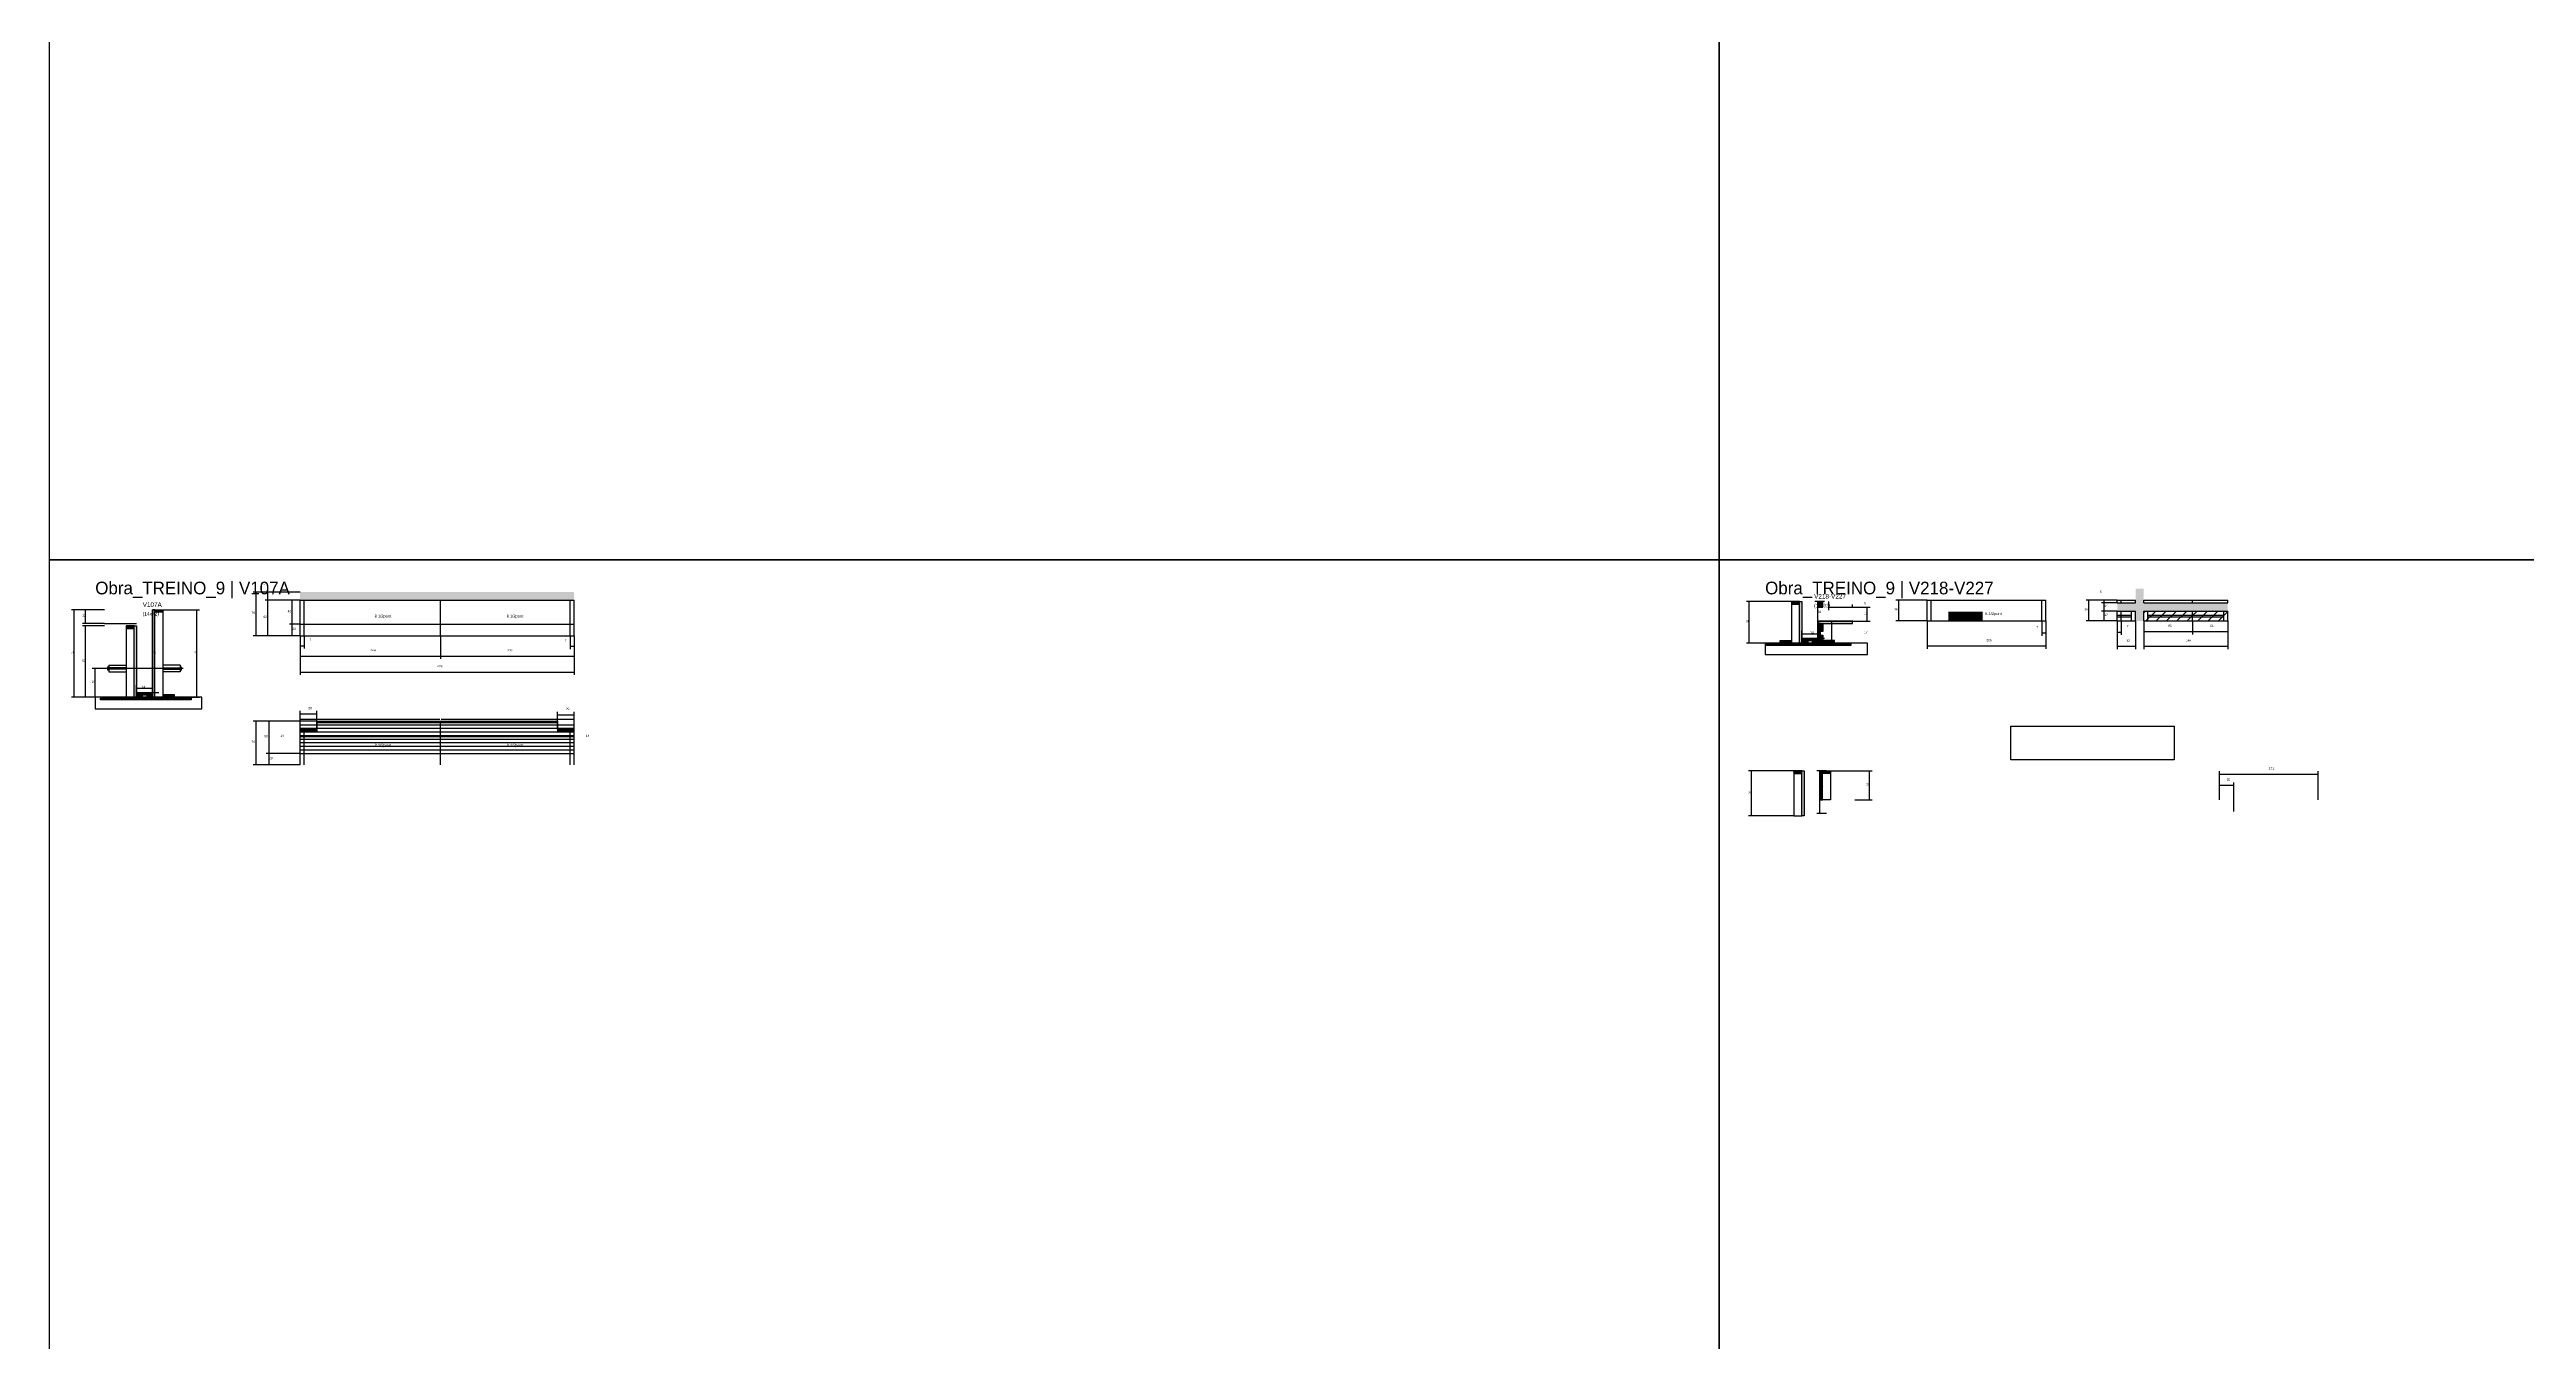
# Model space of a CAD drawing. Header units: metres. Extents: x -41 to 34840, y -36000 to 1848.
# Drawn here: x 8701 to 13002, y -33757 to -31514 of the extents above; entities that cross this region are included whole.
import ezdxf

# ---------------------------------------------------------------- set-up
doc = ezdxf.new("R2010")
doc.units = ezdxf.units.M
for name, color, linetype in [('barrote', 126, 'Continuous'), ('CELL_BORDER', 8, 'Continuous'), ('COTA', 4, 'Continuous'), ('Cota Seção (2x)', 4, 'Continuous'), ('Hachura', 253, 'Continuous'), ('LABEL_ID', 3, 'Continuous'), ('Madeira', 126, 'Continuous'), ('NOMENCLATURA', 7, 'Continuous'), ('Painéis', 200, 'Continuous'), ('SARR_2.2x7', 40, 'Continuous'), ('SCO-___-LAJ', 4, 'Continuous'), ('TENSOR', 2, 'Continuous'), ('Texto Seção', 7, 'Continuous')]:
    doc.layers.add(name, color=color, linetype=linetype)

msp = doc.modelspace()

# ---------------------------------------------------------------- hatches: boundary and pattern name
at = {"layer": 'COTA'}
h = msp.add_hatch(dxfattribs=at)
h.set_pattern_fill('AR-CONC', scale=0.03)
h.paths.add_polyline_path([(9135.7, -32456), (9135.7, -32470), (9611.7, -32470), (9611.7, -32456)])
h = msp.add_hatch(dxfattribs=at)
h.set_pattern_fill('AR-CONC', scale=0.03)
h.paths.add_polyline_path([(12483.5, -32489), (12483.5, -32475), (12337.5, -32475), (12337.5, -32470), (12337.5, -32450), (12323.5, -32450), (12323.5, -32470), (12323.5, -32475), (12291.5, -32475), (12291.5, -32489), (12323.5, -32489), (12323.5, -32506), (12337.5, -32506), (12337.5, -32489)])
at = {"layer": 'Hachura'}
h = msp.add_hatch(dxfattribs=at)
h.set_pattern_fill('ANSI31', scale=0.5)
h.paths.add_polyline_path([(11739.9, -32476.9), (11739.9, -32472.5), (11739.9, -32472.5), (11725.9, -32472.5), (11725.9, -32472.5), (11725.9, -32476.9), (11725.9, -32476.9), (11739.9, -32476.9)])
h = msp.add_hatch(color=8, dxfattribs=at)
h.dxf.hatch_style = 1
h.paths.add_polyline_path([(11743.9, -32472.5), (11739.9, -32472.5), (11739.9, -32472.5), (11739.9, -32544.5), (11739.9, -32544.5), (11743.9, -32544.5), (11743.9, -32544.5), (11743.9, -32472.5)])
h = msp.add_hatch(color=8, dxfattribs=at)
h.dxf.hatch_style = 1
h.paths.add_polyline_path([(11775.9, -32472.5), (11771.9, -32472.5), (11771.9, -32472.5), (11771.9, -32482.5), (11771.9, -32482.5), (11775.9, -32482.5), (11775.9, -32482.5), (11775.9, -32472.5)])
h = msp.add_hatch(dxfattribs=at)
h.set_pattern_fill('ANSI31', scale=0.5)
h.paths.add_polyline_path([(11775.9, -32482.5), (11780.3, -32482.5), (11780.3, -32482.5), (11780.3, -32472.5), (11780.3, -32472.5), (11775.9, -32472.5), (11775.9, -32472.5), (11775.9, -32482.5)])
h = msp.add_hatch(dxfattribs=at)
h.set_pattern_fill('ANSI31', scale=0.5)
h.paths.add_polyline_path([(8847.4, -32519.2), (8847.4, -32514.8), (8847.4, -32514.8), (8833.4, -32514.8), (8833.4, -32514.8), (8833.4, -32519.2), (8833.4, -32519.2), (8847.4, -32519.2)])
h = msp.add_hatch(color=8, dxfattribs=at)
h.dxf.hatch_style = 1
h.paths.add_polyline_path([(8847.4, -32514.8), (8851.4, -32514.8), (8851.4, -32514.8), (8851.4, -32638.8), (8851.4, -32638.8), (8847.4, -32638.8), (8847.4, -32638.8), (8847.4, -32514.8)])
h = msp.add_hatch(color=8, dxfattribs=at)
h.dxf.hatch_style = 1
h.paths.add_polyline_path([(8883.4, -32486.8), (8879.4, -32486.8), (8879.4, -32486.8), (8879.4, -32638.8), (8879.4, -32638.8), (8883.4, -32638.8), (8883.4, -32638.8), (8883.4, -32486.8)])
h = msp.add_hatch(dxfattribs=at)
h.set_pattern_fill('ANSI31', scale=0.5)
h.paths.add_polyline_path([(8883.4, -32491.2), (8883.4, -32486.8), (8883.4, -32486.8), (8897.4, -32486.8), (8897.4, -32486.8), (8897.4, -32491.2), (8897.4, -32491.2), (8883.4, -32491.2)])
h = msp.add_hatch(color=8, dxfattribs=at)
h.dxf.hatch_style = 1
h.paths.add_polyline_path([(11831.9, -32510.5), (11831.9, -32506.5), (11831.9, -32506.5), (11771.9, -32506.5), (11771.9, -32506.5), (11771.9, -32510.5), (11771.9, -32510.5), (11831.9, -32510.5)])
h = msp.add_hatch(color=8, dxfattribs=at)
h.dxf.hatch_style = 1
h.paths.add_polyline_path([(11775.9, -32510.5), (11771.9, -32510.5), (11771.9, -32536.5), (11771.9, -32544.5), (11775.9, -32544.5)])
h = msp.add_hatch(dxfattribs=at)
h.set_pattern_fill('ANSI31', scale=0.5)
h.paths.add_polyline_path([(11780.3, -32524.5), (11775.9, -32524.5), (11775.9, -32524.5), (11775.9, -32510.5), (11775.9, -32510.5), (11780.3, -32510.5), (11780.3, -32510.5), (11780.3, -32524.5)])
h = msp.add_hatch(dxfattribs=at)
h.set_pattern_fill('ANSI31', scale=4)
h.paths.add_polyline_path([(12422.5, -32506), (12422.5, -32489), (12337.5, -32489), (12337.5, -32506)])
h = msp.add_hatch(dxfattribs=at)
h.set_pattern_fill('ANSI31', scale=4)
h.paths.add_polyline_path([(12483.5, -32506), (12483.5, -32489), (12422.5, -32489), (12422.5, -32506)])
h = msp.add_hatch(dxfattribs=at)
h.set_pattern_fill('ANSI31', scale=0.5)
h.paths.add_polyline_path([(11705.9, -32544.5), (11705.9, -32540.1), (11705.9, -32540.1), (11725.9, -32540.1), (11725.9, -32540.1), (11725.9, -32544.5), (11725.9, -32544.5), (11705.9, -32544.5)])
h = msp.add_hatch(color=8, dxfattribs=at)
h.dxf.hatch_style = 1
h.paths.add_polyline_path([(11771.9, -32540.1), (11771.9, -32536.5), (11771.9, -32536.5), (11743.9, -32536.5), (11743.9, -32536.5), (11743.9, -32540.1), (11743.9, -32540.1), (11771.9, -32540.1)])
h = msp.add_hatch(dxfattribs=at)
h.set_pattern_fill('ANSI31', scale=0.5)
h.paths.add_polyline_path([(11743.9, -32544.5), (11743.9, -32540.1), (11743.9, -32540.1), (11753.9, -32540.1), (11753.9, -32540.1), (11753.9, -32544.5), (11753.9, -32544.5), (11743.9, -32544.5)])
h = msp.add_hatch(dxfattribs=at)
h.set_pattern_fill('ANSI31', scale=0.5)
h.paths.add_polyline_path([(11771.9, -32544.5), (11771.9, -32540.1), (11771.9, -32540.1), (11761.9, -32540.1), (11761.9, -32540.1), (11761.9, -32544.5), (11761.9, -32544.5), (11771.9, -32544.5)])
h = msp.add_hatch(dxfattribs=at)
h.set_pattern_fill('ANSI31', scale=0.5)
h.paths.add_polyline_path([(11780.3, -32544.8), (11775.9, -32544.8), (11775.9, -32544.8), (11775.9, -32530.8), (11775.9, -32530.8), (11780.3, -32530.8), (11780.3, -32530.8), (11780.3, -32544.8)])
h = msp.add_hatch(dxfattribs=at)
h.set_pattern_fill('ANSI31', scale=0.5)
h.paths.add_polyline_path([(11800.3, -32544.5), (11800.3, -32540.1), (11800.3, -32540.1), (11780.3, -32540.1), (11780.3, -32540.1), (11780.3, -32544.5), (11780.3, -32544.5), (11800.3, -32544.5)])
h = msp.add_hatch(color=8, dxfattribs=at)
h.dxf.hatch_style = 1
h.paths.add_polyline_path([(8879.4, -32634.4), (8879.4, -32630.8), (8879.4, -32630.8), (8851.4, -32630.8), (8851.4, -32630.8), (8851.4, -32634.4), (8851.4, -32634.4), (8879.4, -32634.4)])
h = msp.add_hatch(dxfattribs=at)
h.set_pattern_fill('ANSI31', scale=0.5)
h.paths.add_polyline_path([(8851.4, -32638.8), (8851.4, -32634.4), (8851.4, -32634.4), (8861.4, -32634.4), (8861.4, -32634.4), (8861.4, -32638.8), (8861.4, -32638.8), (8851.4, -32638.8)])
h = msp.add_hatch(dxfattribs=at)
h.set_pattern_fill('ANSI31', scale=0.5)
h.paths.add_polyline_path([(8879.4, -32638.8), (8879.4, -32634.4), (8879.4, -32634.4), (8869.4, -32634.4), (8869.4, -32634.4), (8869.4, -32638.8), (8869.4, -32638.8), (8879.4, -32638.8)])
h = msp.add_hatch(dxfattribs=at)
h.set_pattern_fill('ANSI31', scale=0.5)
h.paths.add_polyline_path([(8917.4, -32638.8), (8917.4, -32634.4), (8917.4, -32634.4), (8897.4, -32634.4), (8897.4, -32634.4), (8897.4, -32638.8), (8897.4, -32638.8), (8917.4, -32638.8)])
h = msp.add_hatch(dxfattribs=at)
h.set_pattern_fill('ANSI31', scale=0.5)
h.paths.add_polyline_path([(11743.6, -32771.1), (11743.6, -32766.7), (11743.6, -32766.7), (11729.6, -32766.7), (11729.6, -32766.7), (11729.6, -32771.1), (11729.6, -32771.1), (11743.6, -32771.1)])
h = msp.add_hatch(color=8, dxfattribs=at)
h.dxf.hatch_style = 1
h.paths.add_polyline_path([(11747.6, -32766.7), (11743.6, -32766.7), (11743.6, -32766.7), (11743.6, -32844.7), (11743.6, -32844.7), (11747.6, -32844.7), (11747.6, -32844.7), (11747.6, -32766.7)])
h = msp.add_hatch(color=8, dxfattribs=at)
h.dxf.hatch_style = 1
h.paths.add_polyline_path([(11779.6, -32766.7), (11775.6, -32766.7), (11775.6, -32816.7), (11779.6, -32816.7)])
h = msp.add_hatch(dxfattribs=at)
h.set_pattern_fill('ANSI31', scale=0.5)
h.paths.add_polyline_path([(11779.6, -32771.1), (11779.6, -32766.7), (11779.6, -32766.7), (11793.6, -32766.7), (11793.6, -32766.7), (11793.6, -32771.1), (11793.6, -32771.1), (11779.6, -32771.1)])

# ---------------------------------------------------------------- linework, layer by layer
for p, q in [((8801.4, -32585.8), (8801.4, -32591.8)), ((8801.4, -32585.8), (8803.4, -32585.8)), ((8803.4, -32591.8), (8801.4, -32591.8)), ((8803.4, -32582.8), (8803.4, -32594.8)), ((8803.4, -32582.8), (8833.4, -32582.8)), ((8833.4, -32587.8), (8803.4, -32587.8)), ((8833.4, -32589.8), (8803.4, -32589.8)), ((8803.4, -32594.8), (8833.4, -32594.8)), ((8927.4, -32582.8), (8897.4, -32582.8)), ((8897.4, -32587.8), (8927.4, -32587.8)), ((8897.4, -32589.8), (8927.4, -32589.8)), ((8927.4, -32594.8), (8897.4, -32594.8)), ((8927.4, -32582.8), (8927.4, -32594.8)), ((8927.4, -32585.8), (8929.4, -32585.8)), ((8927.4, -32591.8), (8929.4, -32591.8)), ((8929.4, -32585.8), (8929.4, -32591.8))]:
    msp.add_line(p, q)
at = {"layer": 'barrote'}
for points in [[(11680, -32564.5), (11857.6, -32564.5), (11857.6, -32544.5), (11680, -32544.5)], [(8780, -32658.8), (8965.2, -32658.8), (8965.2, -32638.8), (8780, -32638.8)]]:
    msp.add_lwpolyline(points, close=True, dxfattribs=at)
at = {"layer": 'CELL_BORDER'}
for points in [[(8700, -32400), (11600, -32400), (11600, -30600), (8700, -30600)], [(11600, -32400), (14500, -32400), (14500, -30600), (11600, -30600)], [(8700, -34200), (11600, -34200), (11600, -32400), (8700, -32400)], [(11600, -34200), (14500, -34200), (14500, -32400), (11600, -32400)]]:
    msp.add_lwpolyline(points, close=True, dxfattribs=at)
at = {"layer": 'COTA'}
for p, q in [((9135.7, -32456), (9054.4, -32456)), ((9059.4, -32532), (9059.4, -32456)), ((9135.7, -32456), (9075, -32456)), ((9135.7, -32470), (9075, -32470)), ((9135.7, -32470), (9075, -32470)), ((9080, -32470), (9080, -32456)), ((9080, -32532), (9080, -32470)), ((9135.7, -32470), (9117.2, -32470)), ((9122.2, -32512), (9122.2, -32470)), ((11725.9, -32472.5), (11647.4, -32472.5)), ((11652.4, -32544.5), (11652.4, -32472.5)), ((11789.9, -32472.5), (11789.9, -32487.5)), ((11961.3, -32470), (11907.1, -32470)), ((11912.1, -32506), (11912.1, -32470)), ((12291.5, -32470), (12237.3, -32470)), ((12242.3, -32506), (12242.3, -32470)), ((12291.5, -32470), (12264.1, -32470)), ((12291.5, -32475), (12264.1, -32475)), ((12291.5, -32475), (12264.1, -32475)), ((12269.1, -32475), (12269.1, -32470)), ((12269.1, -32489), (12269.1, -32475)), ((8795.8, -32486.8), (8738.5, -32486.8)), ((8743.5, -32638.8), (8743.5, -32486.8)), ((8795.8, -32486.8), (8757.8, -32486.8)), ((8795.8, -32510.8), (8757.8, -32510.8)), ((8795.8, -32514.8), (8757.8, -32514.8)), ((8762.8, -32510.8), (8762.8, -32486.8)), ((8762.8, -32638.8), (8762.8, -32514.8)), ((8897.4, -32486.8), (8961.3, -32486.8)), ((8956.3, -32638.8), (8956.3, -32486.8)), ((9135.7, -32512), (9117.2, -32512)), ((9135.7, -32512), (9117.2, -32512)), ((9122.2, -32532), (9122.2, -32512)), ((11789.9, -32482.5), (11831.9, -32482.5)), ((11795.9, -32544.5), (11795.9, -32505.5)), ((11795.9, -32510.5), (11831.9, -32510.5)), ((11831.9, -32482.5), (11831.9, -32477.5)), ((11831.9, -32482.5), (11862.3, -32482.5)), ((11831.9, -32510.5), (11831.9, -32505.5)), ((11831.9, -32506.5), (11862.3, -32506.5)), ((11857.3, -32506.5), (11857.3, -32482.5)), ((11961.3, -32506), (11907.1, -32506)), ((11961.3, -32506), (11961.3, -32554.6)), ((12160.3, -32506), (12160.3, -32532)), ((12167.3, -32506), (12167.3, -32554.6)), ((12167.3, -32506), (12167.3, -32532)), ((12291.5, -32506), (12237.3, -32506)), ((12291.5, -32489), (12264.1, -32489)), ((12291.5, -32489), (12264.1, -32489)), ((12291.5, -32506), (12264.1, -32506)), ((12269.1, -32506), (12269.1, -32489)), ((12291.5, -32506), (12291.5, -32554.9)), ((12291.5, -32506), (12291.5, -32530.5)), ((12298.5, -32506), (12298.5, -32530.5)), ((12323.5, -32506), (12323.5, -32554.9)), ((12337.5, -32506), (12337.5, -32554.9)), ((12337.5, -32506), (12337.5, -32529.7)), ((12422.5, -32506), (12422.5, -32529.7)), ((12422.5, -32506), (12422.5, -32529.7)), ((12483.5, -32506), (12483.5, -32554.9)), ((12483.5, -32506), (12483.5, -32529.7)), ((9135.7, -32532), (9054.4, -32532)), ((9135.7, -32532), (9075, -32532)), ((9135.7, -32532), (9117.2, -32532)), ((9135.7, -32532), (9135.7, -32572.2)), ((9135.7, -32532), (9135.7, -32599.9)), ((9135.7, -32532), (9135.7, -32554.2)), ((9135.7, -32549.2), (9142.7, -32549.2)), ((9142.7, -32532), (9142.7, -32554.2)), ((9379.7, -32532), (9379.7, -32572.2)), ((9379.7, -32532), (9379.7, -32572.2)), ((9604.7, -32532), (9604.7, -32555.1)), ((9604.7, -32550.1), (9611.7, -32550.1)), ((9611.7, -32532), (9611.7, -32599.9)), ((9611.7, -32532), (9611.7, -32572.2)), ((9611.7, -32532), (9611.7, -32555.1)), ((11710.3, -32544.5), (11647.4, -32544.5)), ((11961.3, -32549.6), (12167.3, -32549.6)), ((12160.3, -32527), (12167.3, -32527)), ((12291.5, -32525.5), (12298.5, -32525.5)), ((12291.5, -32549.9), (12323.5, -32549.9)), ((12337.5, -32524.7), (12422.5, -32524.7)), ((12337.5, -32549.9), (12483.5, -32549.9)), ((12422.5, -32524.7), (12483.5, -32524.7)), ((8798.1, -32588.8), (8774.6, -32588.8)), ((8779.6, -32638.8), (8779.6, -32588.8)), ((9135.7, -32567.2), (9379.7, -32567.2)), ((9135.7, -32594.9), (9611.7, -32594.9)), ((9379.7, -32567.2), (9611.7, -32567.2)), ((8817.8, -32638.8), (8738.5, -32638.8)), ((8817.8, -32638.8), (8757.8, -32638.8)), ((8798.1, -32638.8), (8774.6, -32638.8)), ((8913, -32638.8), (8961.3, -32638.8)), ((9164.7, -32680.2), (9054.4, -32680.2)), ((9059.4, -32756.2), (9059.4, -32680.2)), ((9164.7, -32680.2), (9076.8, -32680.2)), ((9081.8, -32736.2), (9081.8, -32680.2)), ((9135.7, -32694.2), (9135.7, -32662.5)), ((9135.7, -32667.5), (9164.7, -32667.5)), ((9135.7, -32694.2), (9135.7, -32689.2)), ((9164.7, -32680.2), (9164.7, -32662.5)), ((9164.7, -32680.2), (9164.7, -32699.2)), ((9582.7, -32680.2), (9582.7, -32664)), ((9582.7, -32669), (9611.7, -32669)), ((9582.7, -32680.2), (9582.7, -32699.2)), ((9611.7, -32694.2), (9611.7, -32664)), ((9611.7, -32694.2), (9611.7, -32689.2)), ((9135.7, -32694.2), (9164.7, -32694.2)), ((9582.7, -32694.2), (9611.7, -32694.2)), ((9135.7, -32756.2), (9054.4, -32756.2)), ((9135.7, -32736.2), (9076.8, -32736.2)), ((9135.7, -32736.2), (9076.8, -32736.2)), ((9135.7, -32756.2), (9076.8, -32756.2)), ((9081.8, -32756.2), (9081.8, -32736.2)), ((11729.6, -32766.7), (11651.2, -32766.7)), ((11656.2, -32844.7), (11656.2, -32766.7)), ((11793.6, -32766.7), (11866, -32766.7)), ((11861, -32816.7), (11861, -32766.7)), ((12469.2, -32816.8), (12469.2, -32767.2)), ((12469.2, -32772.2), (12640.2, -32772.2)), ((12640.2, -32816.8), (12640.2, -32767.2)), ((11835.6, -32816.7), (11866, -32816.7)), ((12469.2, -32816.8), (12469.2, -32786.5)), ((12469.2, -32791.5), (12494.2, -32791.5)), ((12494.2, -32836.8), (12494.2, -32786.5)), ((11729.6, -32844.7), (11651.2, -32844.7))]:
    msp.add_line(p, q, dxfattribs=at)
at = {"layer": 'Cota Seção (2x)'}
for p, q in [((11782.9, -32472.5), (11766.4, -32472.5)), ((11771.4, -32536.5), (11771.4, -32472.5)), ((8879.4, -32630.8), (8879.4, -32486.8)), ((8879.4, -32486.8), (8884.4, -32486.8)), ((11743.9, -32544.5), (11743.9, -32523.5)), ((11743.9, -32528.5), (11771.9, -32528.5)), ((11782.9, -32536.5), (11766.4, -32536.5)), ((11771.9, -32544.5), (11771.9, -32523.5)), ((8851.4, -32638.8), (8851.4, -32617.8)), ((8851.4, -32622.8), (8879.4, -32622.8)), ((8890.4, -32630.8), (8874.4, -32630.8)), ((8879.4, -32638.8), (8879.4, -32617.8)), ((11786.6, -32766.7), (11770.1, -32766.7)), ((11775.1, -32840.7), (11775.1, -32766.7)), ((11786.6, -32840.7), (11770.1, -32840.7))]:
    msp.add_line(p, q, dxfattribs=at)
at = {"layer": 'Madeira'}
for points in [[(11739.9, -32476.9), (11739.9, -32472.5), (11725.9, -32472.5), (11725.9, -32476.9)], [(11739.9, -32472.5), (11725.9, -32472.5), (11725.9, -32544.5), (11739.9, -32544.5)], [(11775.9, -32482.5), (11780.3, -32482.5), (11780.3, -32472.5), (11775.9, -32472.5)], [(8847.4, -32519.2), (8847.4, -32514.8), (8833.4, -32514.8), (8833.4, -32519.2)], [(8847.4, -32514.8), (8833.4, -32514.8), (8833.4, -32638.8), (8847.4, -32638.8)], [(8883.4, -32491.2), (8883.4, -32486.8), (8897.4, -32486.8), (8897.4, -32491.2)], [(8883.4, -32486.8), (8897.4, -32486.8), (8897.4, -32638.8), (8883.4, -32638.8)], [(11780.3, -32524.5), (11775.9, -32524.5), (11775.9, -32510.5), (11780.3, -32510.5)], [(11680, -32564.5), (11857.6, -32564.5), (11857.6, -32544.5), (11680, -32544.5)], [(11705.9, -32544.5), (11705.9, -32540.1), (11725.9, -32540.1), (11725.9, -32544.5)], [(11743.9, -32544.5), (11743.9, -32540.1), (11753.9, -32540.1), (11753.9, -32544.5)], [(11771.9, -32544.5), (11771.9, -32540.1), (11761.9, -32540.1), (11761.9, -32544.5)], [(11780.3, -32544.8), (11775.9, -32544.8), (11775.9, -32530.8), (11780.3, -32530.8)], [(11800.3, -32544.5), (11800.3, -32540.1), (11780.3, -32540.1), (11780.3, -32544.5)], [(8780, -32658.8), (8965.2, -32658.8), (8965.2, -32638.8), (8780, -32638.8)], [(8851.4, -32638.8), (8851.4, -32634.4), (8861.4, -32634.4), (8861.4, -32638.8)], [(8879.4, -32638.8), (8879.4, -32634.4), (8869.4, -32634.4), (8869.4, -32638.8)], [(8917.4, -32638.8), (8917.4, -32634.4), (8897.4, -32634.4), (8897.4, -32638.8)], [(11743.6, -32771.1), (11743.6, -32766.7), (11729.6, -32766.7), (11729.6, -32771.1)], [(11743.6, -32766.7), (11729.6, -32766.7), (11729.6, -32844.7), (11743.6, -32844.7)], [(11779.6, -32771.1), (11779.6, -32766.7), (11793.6, -32766.7), (11793.6, -32771.1)], [(11779.6, -32766.7), (11793.6, -32766.7), (11793.6, -32816.7), (11779.6, -32816.7)]]:
    msp.add_lwpolyline(points, close=True, dxfattribs=at)
at = {"layer": 'NOMENCLATURA'}
msp.add_lwpolyline([(12106.9, -32688.6), (12390.1, -32688.6), (12390.1, -32747.4), (12106.9, -32747.4)], close=True, dxfattribs=at)
at = {"layer": 'Painéis'}
for p, q in [((9135.7, -32470), (9611.7, -32470)), ((9135.7, -32532), (9135.7, -32470)), ((9379.7, -32532), (9379.7, -32470)), ((9611.7, -32532), (9611.7, -32470)), ((11961.3, -32470), (12167.3, -32470)), ((11961.3, -32506), (11961.3, -32470)), ((12167.3, -32506), (12167.3, -32470)), ((12291.5, -32470), (12323.5, -32470)), ((12291.5, -32475), (12291.5, -32470)), ((12291.5, -32475), (12323.5, -32475)), ((12323.5, -32475), (12323.5, -32470)), ((12337.5, -32470), (12483.5, -32470)), ((12337.5, -32475), (12337.5, -32470)), ((12337.5, -32475), (12483.5, -32475)), ((12422.5, -32475), (12422.5, -32470)), ((12483.5, -32475), (12483.5, -32470)), ((8795.8, -32510.8), (8851.4, -32510.8)), ((9135.7, -32512), (9611.7, -32512)), ((11771.9, -32506.5), (11831.9, -32506.5)), ((11961.3, -32506), (12167.3, -32506)), ((12291.5, -32489), (12323.5, -32489)), ((12291.5, -32506), (12291.5, -32489)), ((12291.5, -32506), (12323.5, -32506)), ((12323.5, -32506), (12323.5, -32489)), ((12337.5, -32489), (12483.5, -32489)), ((12337.5, -32506), (12337.5, -32489)), ((12337.5, -32506), (12483.5, -32506)), ((12422.5, -32506), (12422.5, -32489)), ((12483.5, -32506), (12483.5, -32489)), ((9135.7, -32532), (9611.7, -32532)), ((8851.4, -32630.8), (8879.4, -32630.8)), ((9164.7, -32680.2), (9582.7, -32680.2)), ((9164.7, -32694.2), (9164.7, -32680.2)), ((9379.7, -32756.2), (9379.7, -32680.2)), ((9582.7, -32694.2), (9582.7, -32680.2)), ((9135.7, -32694.2), (9164.7, -32694.2)), ((9135.7, -32756.2), (9135.7, -32694.2)), ((9582.7, -32694.2), (9611.7, -32694.2)), ((9611.7, -32756.2), (9611.7, -32694.2)), ((9135.7, -32736.2), (9611.7, -32736.2))]:
    msp.add_line(p, q, dxfattribs=at)
for points in [[(11739.9, -32472.5), (11743.9, -32472.5), (11743.9, -32544.5), (11739.9, -32544.5)], [(11775.9, -32472.5), (11771.9, -32472.5), (11771.9, -32482.5), (11775.9, -32482.5)], [(8847.4, -32514.8), (8851.4, -32514.8), (8851.4, -32638.8), (8847.4, -32638.8)], [(8883.4, -32486.8), (8879.4, -32486.8), (8879.4, -32638.8), (8883.4, -32638.8)], [(11831.9, -32510.5), (11831.9, -32506.5), (11771.9, -32506.5), (11771.9, -32510.5)], [(11775.9, -32510.5), (11771.9, -32510.5), (11771.9, -32544.5), (11775.9, -32544.5)], [(11771.9, -32540.1), (11771.9, -32536.5), (11743.9, -32536.5), (11743.9, -32540.1)], [(8879.4, -32634.4), (8879.4, -32630.8), (8851.4, -32630.8), (8851.4, -32634.4)], [(11743.6, -32766.7), (11747.6, -32766.7), (11747.6, -32844.7), (11743.6, -32844.7)], [(11779.6, -32766.7), (11775.6, -32766.7), (11775.6, -32816.7), (11779.6, -32816.7)]]:
    msp.add_lwpolyline(points, close=True, dxfattribs=at)
at = {"layer": 'SARR_2.2x7'}
for p, q in [((9142.7, -32532), (9142.7, -32470)), ((9604.7, -32532), (9604.7, -32470)), ((11968.3, -32506), (11968.3, -32470)), ((12160.3, -32506), (12160.3, -32470)), ((12298.5, -32475), (12298.5, -32470)), ((11998.3, -32490.9), (12057.3, -32490.9)), ((11998.3, -32492.9), (12057.3, -32492.9)), ((11998.3, -32494.8), (12057.3, -32494.8)), ((11998.3, -32496.8), (12057.3, -32496.8)), ((11998.3, -32498.7), (12057.3, -32498.7)), ((11998.3, -32500.7), (12057.3, -32500.7)), ((11998.3, -32502.6), (12057.3, -32502.6)), ((11998.3, -32504.6), (12057.3, -32504.6)), ((12291.5, -32496), (12316.5, -32496)), ((12291.5, -32499), (12316.5, -32499)), ((12298.5, -32506), (12298.5, -32489)), ((12316.5, -32506), (12316.5, -32489)), ((12344.5, -32506), (12344.5, -32489)), ((12344.5, -32496), (12476.5, -32496)), ((12344.5, -32499), (12476.5, -32499)), ((12476.5, -32506), (12476.5, -32489)), ((9136.7, -32677), (9378.7, -32677)), ((9136.7, -32686.4), (9378.7, -32686.4)), ((9164.7, -32682.4), (9379.7, -32682.4)), ((9379.7, -32682.4), (9582.7, -32682.4)), ((9380.7, -32677), (9610.7, -32677)), ((9380.7, -32686.4), (9610.7, -32686.4)), ((9135.7, -32696.4), (9164.7, -32696.4)), ((9136.7, -32692.6), (9378.7, -32692.6)), ((9136.7, -32698.9), (9378.7, -32698.9)), ((9136.7, -32705.1), (9378.7, -32705.1)), ((9136.7, -32706.6), (9378.7, -32706.6)), ((9136.7, -32711.3), (9378.7, -32711.3)), ((9136.7, -32717.5), (9378.7, -32717.5)), ((9136.7, -32723.8), (9378.7, -32723.8)), ((9136.7, -32730), (9378.7, -32730)), ((9142.7, -32756.2), (9142.7, -32694.2)), ((9380.7, -32692.6), (9610.7, -32692.6)), ((9380.7, -32698.9), (9610.7, -32698.9)), ((9380.7, -32705.1), (9610.7, -32705.1)), ((9380.7, -32706.6), (9610.7, -32706.6)), ((9380.7, -32711.3), (9610.7, -32711.3)), ((9380.7, -32717.5), (9610.7, -32717.5)), ((9380.7, -32723.8), (9610.7, -32723.8)), ((9380.7, -32730), (9610.7, -32730)), ((9582.7, -32696.4), (9611.7, -32696.4)), ((9604.7, -32756.2), (9604.7, -32694.2))]:
    msp.add_line(p, q, dxfattribs=at)
at = {"layer": 'SCO-___-LAJ'}
for points in [[(11681.4, -32545.9), (11829.1, -32545.9), (11829.1, -32549.1), (11681.4, -32549.1)], [(8789, -32640.1), (8946.3, -32640.1), (8946.3, -32643.3), (8789, -32643.3)]]:
    msp.add_lwpolyline(points, close=True, dxfattribs=at)
at = {"layer": 'TENSOR'}
msp.add_line((8932.4, -32588.8), (8798.1, -32588.8), dxfattribs=at)

# ---------------------------------------------------------------- texts
at = {"layer": 'COTA'}
for s, p in [('14', (9072, -32442.6)), ('5', (11851.8, -32477.5)), ('5', (12261.1, -32457.7)), ('12', (8757.3, -32498.8)), ('76', (9051.4, -32494)), ('62', (9072, -32501)), ('42', (9114.2, -32491)), ('20', (9122.2, -32522)), ('36', (11646.9, -32508.5)), ('12', (11851.8, -32494.5)), ('36', (11904.1, -32488)), ('7', (12151, -32519)), ('36', (12234.3, -32488)), ('14', (12269.1, -32482)), ('17', (12269.1, -32497.5)), ('7', (12307.9, -32517.5)), ('85', (12380, -32516.7)), ('61', (12453, -32516.7)), ('76', (8738, -32562.8)), ('76', (8950.8, -32562.8)), ('7', (9152, -32541.2)), ('244', (9257.7, -32559.2)), ('232', (9495.7, -32559.2)), ('7', (9595.3, -32542.1)), ('17', (11851.8, -32527.5)), ('206', (12064.3, -32541.6)), ('32', (12307.5, -32541.9)), ('146', (12410.5, -32541.9)), ('62', (8757.3, -32576.8)), ('476', (9373.7, -32586.9)), ('25', (8774.1, -32613.8)), ('29', (9150.2, -32659.5)), ('29', (9597.2, -32661)), ('76', (9051.4, -32718.2)), ('56', (9073.8, -32708.2)), ('14', (9101.3, -32707.6)), ('14', (9632, -32707.6)), ('20', (9081.8, -32746.2)), ('171', (12554.7, -32764.2)), ('39', (11650.7, -32805.7)), ('25', (11855.5, -32791.7)), ('25', (12481.7, -32783.5))]:
    msp.add_text(s, height=4, dxfattribs=at).set_placement(p)
at = {"layer": 'Cota Seção (2x)'}
for s, p in [('32', (11771.4, -32492.5)), ('72', (8879.4, -32562.8)), ('14', (11758.2, -32528.5)), ('14', (8860.4, -32622.8)), ('37', (11775.1, -32796.7))]:
    msp.add_text(s, height=4, dxfattribs=at).set_placement(p)
at = {"layer": 'LABEL_ID'}
for s, p in [('Obra_TREINO_9 | V107A', (8780, -32460)), ('Obra_TREINO_9 | V218-V227', (11680, -32460))]:
    msp.add_text(s, height=22, dxfattribs=at).set_placement(p)
at = {"layer": 'NOMENCLATURA'}
for p in [(9265.2, -32500.3), (9494.5, -32500.3), (12062.2, -32496), (9265.2, -32724.5), (9494.5, -32724.5)]:
    msp.add_text('8 1/2pont', height=5, dxfattribs=at).set_placement(p)
at = {"layer": 'Texto Seção'}
for s, height, p in [('V107A', 8, (8862.4, -32481.8)), ('V218-V227', 8, (11765.1, -32467.5)), ('(14x32)', 6, (11765.1, -32482.5)), ('(14x72)', 6, (8862.4, -32496.8))]:
    msp.add_text(s, height=height, dxfattribs=at).set_placement(p)

doc.saveas('drawing.dxf')
